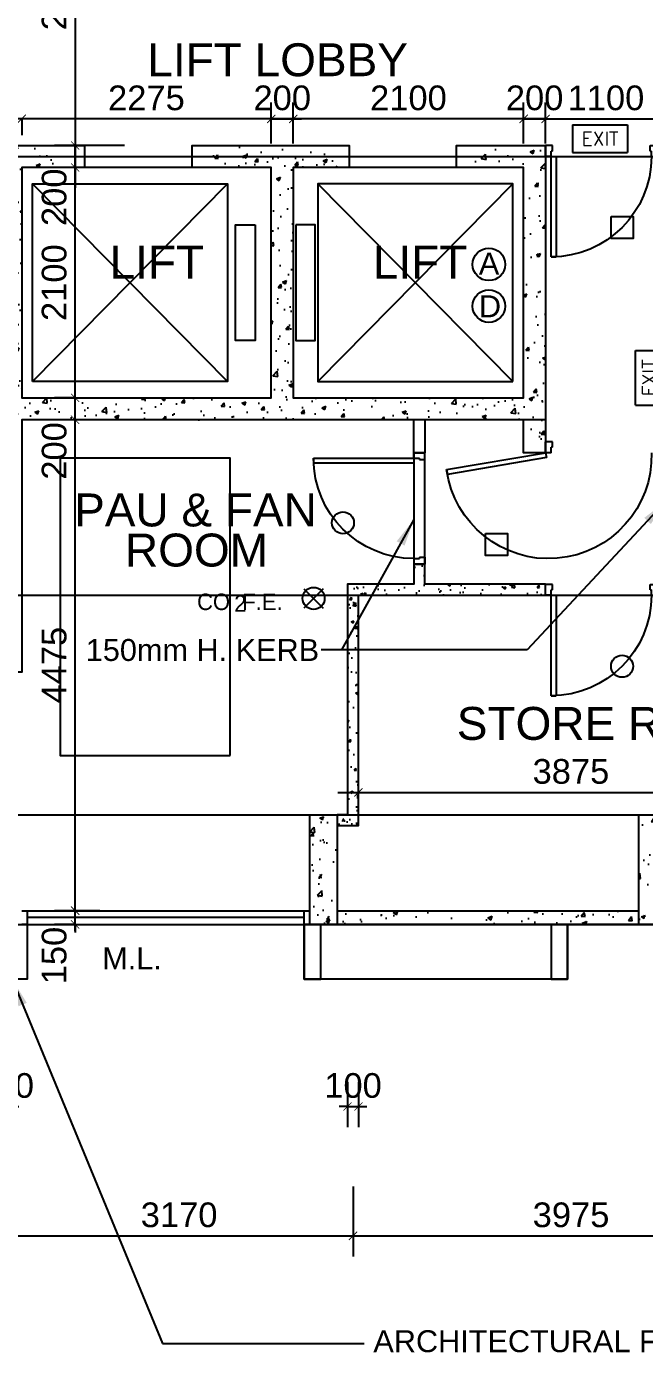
# Model space of a CAD drawing. Header units: millimetres. Extents: x -1214 to 72065, y 7230 to 56310.
# Drawn here: x 46294 to 51926, y 16098 to 28185 of the extents above; entities that cross this region are included whole.
import ezdxf
from ezdxf.enums import TextEntityAlignment as Align

# ---------------------------------------------------------------- set-up
doc = ezdxf.new("R2010")
doc.units = ezdxf.units.MM
doc.header["$MEASUREMENT"] = 0
doc.linetypes.add('CENTERX2', pattern=[101.6, 63.5, -12.7, 12.7, -12.7])
doc.layers.get('0').update_dxf_attribs({"color": 8})
doc.layers.get('Defpoints').update_dxf_attribs({"color": 8})
for name, color, linetype in [('Architectural Features', 8, 'Continuous'), ('arrow', 8, 'Continuous'), ('DLN314__', 8, 'Continuous'), ('DLN315__', 8, 'Continuous'), ('Door', 8, 'Continuous'), ('FS', 8, 'Continuous'), ('FSD', 8, 'Continuous'), ('GBP Dim', 8, 'Continuous'), ('GBP Text 200', 8, 'Continuous'), ('GBP Text 250', 8, 'Continuous'), ('GBP Text GBP 250', 8, 'Continuous'), ('grid', 8, 'CENTERX2'), ('hatch', 8, 'Continuous'), ('Kerb', 8, 'Continuous'), ('Lift', 8, 'Continuous'), ('metal louvres', 8, 'Continuous'), ('PLINTH', 8, 'Continuous'), ('TEXT Ref', 8, 'Continuous'), ('WALL-NEW', 8, 'Continuous'), ('WALL-STRUCTURE', 8, 'Continuous')]:
    doc.layers.add(name, color=color, linetype=linetype)
doc.styles.add('BH', font='arial.ttf')
doc.styles.add('ROMANS', font='romans.shx')
doc.styles.add('SWIS721LT750', font='swissl.ttf')
doc.dimstyles.new('200 GBP', dxfattribs={"dimscale": 1.5, "dimtxt": 150, "dimasz": 50, "dimexe": 125, "dimexo": 50, "dimgap": 50, "dimtad": 1, "dimdec": 0, "dimzin": 0, "dimdsep": 46, "dimtxsty": 'BH', "dimblk": 'ARCHTICK', "dimcen": 0.09, "dimdle": 125, "dimclrd": 9, "dimclre": 9, "dimclrt": 1, "dimadec": 0, "dimazin": 0, "dimtfac": 1, "dimtdec": 0, "dimtix": 1, "dimtmove": 2, "dimatfit": 3, "dimldrblk": 'ARCHTICK', "dimfxl": 300, "dimfxlon": 1, "dimtolj": 1, "dimtzin": 0, "dimarcsym": 0})
doc.dimstyles.get("Standard").update_dxf_attribs({"dimtxt": 0.18, "dimasz": 0.18, "dimexe": 0.18, "dimexo": 0.0625, "dimgap": 0.09, "dimtad": 0, "dimtih": 1, "dimtoh": 1, "dimdec": 4, "dimzin": 0, "dimdsep": 46, "dimtxsty": 'Standard', "dimcen": 0.09, "dimadec": 0, "dimazin": 0, "dimtfac": 1, "dimtdec": 4, "dimtofl": 0, "dimtmove": 0, "dimatfit": 3, "dimfxl": 1, "dimtolj": 1, "dimtzin": 0, "dimarcsym": 0})

# ---------------------------------------------------------------- blocks, each defined once
blk = doc.blocks.new('A$C65CE4B9A')
at = {"layer": 'grid', "ltscale": 200}
for p, q in [((-66500, -8450), (0, -8450)), ((-66500, -12450), (0, -12450)), ((-66500, -14450), (0, -14450)), ((-66500, -15450), (0, -15450))]:
    blk.add_line(p, q, dxfattribs=at)
blk = doc.blocks.new('DR1CL2')
at = {"layer": 'Door'}
for p, q in [((50, 0), (0, 0)), ((0, 0), (0, -75)), ((50, 0), (50, -50)), ((0, -75), (0, -100)), ((62.5, -100), (0, -100)), ((62.5, -50), (50, -50)), ((62.5, -50), (62.5, -100))]:
    blk.add_line(p, q, dxfattribs=at)
blk = doc.blocks.new('DR1CD')
at = {"layer": 'Door'}
for p, q in [((0, 1), (45, 1)), ((0, 1), (0, 0)), ((45, 0), (45, 1)), ((0, 0), (45, 0))]:
    blk.add_line(p, q, dxfattribs=at)
blk = doc.blocks.new('DR1CM')
at = {"layer": 'Door'}
blk.add_arc((0, 0), 1, 0, 90, dxfattribs=at)
blk = doc.blocks.new('DR1CR2')
at = {"layer": 'Door'}
for p, q in [((-50, 0), (-50, -50)), ((-50, 0), (0, 0)), ((0, 0), (0, -75)), ((-62.5, -50), (-50, -50)), ((-62.5, -50), (-62.5, -100)), ((-62.5, -100), (0, -100)), ((0, -75), (0, -100))]:
    blk.add_line(p, q, dxfattribs=at)
blk = doc.blocks.new('door')
at = {"layer": 'DLN315__', "xscale": -915, "yscale": 915, "zscale": 915, "rotation": 4.0455638838921e-10}
blk.add_blockref('DR1CM', (3736, 37037), dxfattribs=at)
at = {"layer": 'DLN315__', "xscale": -1, "yscale": 915}
blk.add_blockref('DR1CD', (3736, 37037), dxfattribs=at)
at = {"layer": 'DLN315__', "xscale": -1}
for name, p in [('DR1CR2', (2771, 37037)), ('DR1CL2', (3786, 37037))]:
    blk.add_blockref(name, p, dxfattribs=at)
blk = doc.blocks.new('FSEX-V01')
for p, q in [((0, 300), (0, 0)), ((0, 300), (600, 300)), ((600, 300), (600, 0)), ((0, 0), (600, 0))]:
    blk.add_line(p, q)
at = {"style": 'ROMANS'}
blk.add_text('EXIT', height=150, dxfattribs=at).set_placement((300, 150), align=Align.MIDDLE)
blk = doc.blocks.new('_ArchTick')
at = {"color": 0, "const_width": 0.1}
blk.add_lwpolyline([(0.5, 0.5), (-0.5, -0.5)], dxfattribs=at)
blk = doc.blocks.new('*D109')
at = {"layer": 'Defpoints', "color": 0, "transparency": 16777216}
for p in [(46947, 29900), (46737, 27100), (47445, 27100)]:
    blk.add_point(p, dxfattribs=at)
at = {"layer": 'GBP Dim', "color": 9, "lineweight": -2, "transparency": 16777216}
for p, q in [((46737, 30087), (46737, 26913)), ((46872, 29900), (46549, 29900)), ((47187, 27100), (46549, 27100))]:
    blk.add_line(p, q, dxfattribs=at)
at = {"layer": 'GBP Dim', "color": 9, "lineweight": -2, "transparency": 16777216, "xscale": 75, "yscale": 75, "zscale": 75}
for p, rotation in [((46737, 29900), 90), ((46737, 27100), 270)]:
    blk.add_blockref('_ArchTick', p, dxfattribs=dict(at, rotation=rotation))
at = {"layer": 'GBP Dim', "transparency": 16777216, "insert": (46547, 28500), "char_height": 225, "attachment_point": 5, "rotation": 90, "style": 'BH'}
blk.add_mtext('\\A1;2800', dxfattribs=at)
blk = doc.blocks.new('*D195')
at = {"layer": 'Defpoints', "color": 0, "transparency": 16777216}
for p in [(46100, 20284), (49270, 19984), (49270, 17161)]:
    blk.add_point(p, dxfattribs=at)
at = {"layer": 'GBP Dim', "color": 9, "lineweight": -2, "transparency": 16777216}
for p, q in [((46100, 17611), (46100, 16973)), ((49270, 17611), (49270, 16973)), ((45912, 17161), (49457, 17161))]:
    blk.add_line(p, q, dxfattribs=at)
at = {"layer": 'GBP Dim', "color": 9, "lineweight": -2, "transparency": 16777216, "xscale": 75, "yscale": 75, "zscale": 75, "rotation": 180}
blk.add_blockref('_ArchTick', (46100, 17161), dxfattribs=at)
at = {"layer": 'GBP Dim', "color": 9, "lineweight": -2, "transparency": 16777216, "xscale": 75, "yscale": 75, "zscale": 75}
blk.add_blockref('_ArchTick', (49270, 17161), dxfattribs=at)
at = {"layer": 'GBP Dim', "transparency": 16777216, "insert": (47685, 17351), "char_height": 225, "attachment_point": 5, "style": 'BH'}
blk.add_mtext('\\A1;3170', dxfattribs=at)
blk = doc.blocks.new('*D196')
at = {"layer": 'Defpoints', "color": 0, "transparency": 16777216}
for p in [(49270, 19984), (53245, 19184), (53245, 17161)]:
    blk.add_point(p, dxfattribs=at)
at = {"layer": 'GBP Dim', "color": 9, "lineweight": -2, "transparency": 16777216}
for p, q in [((49270, 17611), (49270, 16973)), ((53245, 17611), (53245, 16973)), ((49082, 17161), (53433, 17161))]:
    blk.add_line(p, q, dxfattribs=at)
at = {"layer": 'GBP Dim', "color": 9, "lineweight": -2, "transparency": 16777216, "xscale": 75, "yscale": 75, "zscale": 75, "rotation": 180}
blk.add_blockref('_ArchTick', (49270, 17161), dxfattribs=at)
at = {"layer": 'GBP Dim', "color": 9, "lineweight": -2, "transparency": 16777216, "xscale": 75, "yscale": 75, "zscale": 75}
blk.add_blockref('_ArchTick', (53245, 17161), dxfattribs=at)
at = {"layer": 'GBP Dim', "transparency": 16777216, "insert": (51257, 17351), "char_height": 225, "attachment_point": 5, "style": 'BH'}
blk.add_mtext('\\A1;3975', dxfattribs=at)
blk = doc.blocks.new('*D262')
at = {"layer": 'Defpoints', "color": 0, "transparency": 16777216}
for p in [(46737, 24600), (47563, 24600), (47563, 20125)]:
    blk.add_point(p, dxfattribs=at)
at = {"layer": 'GBP Dim', "color": 9, "lineweight": -2, "transparency": 16777216}
for p, q in [((46737, 19937), (46737, 24788)), ((46962, 24600), (46549, 24600)), ((46962, 20125), (46549, 20125))]:
    blk.add_line(p, q, dxfattribs=at)
at = {"layer": 'GBP Dim', "color": 9, "lineweight": -2, "transparency": 16777216, "xscale": 75, "yscale": 75, "zscale": 75}
for p, rotation in [((46737, 24600), 90), ((46737, 20125), 270)]:
    blk.add_blockref('_ArchTick', p, dxfattribs=dict(at, rotation=rotation))
at = {"layer": 'GBP Dim', "transparency": 16777216, "insert": (46547, 22363), "char_height": 225, "attachment_point": 5, "rotation": 90, "style": 'BH'}
blk.add_mtext('\\A1;4475', dxfattribs=at)
blk = doc.blocks.new('*D270')
at = {"layer": 'Defpoints', "color": 0, "transparency": 16777216}
for p in [(46737, 24800), (46737, 24800), (46737, 24600)]:
    blk.add_point(p, dxfattribs=at)
at = {"layer": 'GBP Dim', "color": 9, "lineweight": -2, "transparency": 16777216}
for p, q in [((46737, 24413), (46737, 24988)), ((46737, 24800), (46549, 24800)), ((46737, 24600), (46549, 24600))]:
    blk.add_line(p, q, dxfattribs=at)
at = {"layer": 'GBP Dim', "color": 9, "lineweight": -2, "transparency": 16777216, "xscale": 75, "yscale": 75, "zscale": 75}
for p, rotation in [((46737, 24800), 90), ((46737, 24600), 270)]:
    blk.add_blockref('_ArchTick', p, dxfattribs=dict(at, rotation=rotation))
at = {"layer": 'GBP Dim', "transparency": 16777216, "insert": (46547, 24316), "char_height": 225, "attachment_point": 5, "rotation": 90, "style": 'BH'}
blk.add_mtext('\\A1;200', dxfattribs=at)
blk = doc.blocks.new('*D271')
at = {"layer": 'Defpoints', "color": 0, "transparency": 16777216}
for p in [(46737, 26900), (46737, 26900), (46737, 24800)]:
    blk.add_point(p, dxfattribs=at)
at = {"layer": 'GBP Dim', "color": 9, "lineweight": -2, "transparency": 16777216}
for p, q in [((46737, 24613), (46737, 27088)), ((46737, 26900), (46549, 26900)), ((46737, 24800), (46549, 24800))]:
    blk.add_line(p, q, dxfattribs=at)
at = {"layer": 'GBP Dim', "color": 9, "lineweight": -2, "transparency": 16777216, "xscale": 75, "yscale": 75, "zscale": 75}
for p, rotation in [((46737, 26900), 90), ((46737, 24800), 270)]:
    blk.add_blockref('_ArchTick', p, dxfattribs=dict(at, rotation=rotation))
at = {"layer": 'GBP Dim', "transparency": 16777216, "insert": (46547, 25850), "char_height": 225, "attachment_point": 5, "rotation": 90, "style": 'BH'}
blk.add_mtext('\\A1;2100', dxfattribs=at)
blk = doc.blocks.new('*D272')
at = {"layer": 'Defpoints', "color": 0, "transparency": 16777216}
for p in [(46737, 27100), (46737, 26900), (46737, 26900)]:
    blk.add_point(p, dxfattribs=at)
at = {"layer": 'GBP Dim', "color": 9, "lineweight": -2, "transparency": 16777216}
for p, q in [((46737, 27288), (46737, 26713)), ((46737, 27100), (46549, 27100)), ((46737, 26900), (46549, 26900))]:
    blk.add_line(p, q, dxfattribs=at)
at = {"layer": 'GBP Dim', "color": 9, "lineweight": -2, "transparency": 16777216, "xscale": 75, "yscale": 75, "zscale": 75}
for p, rotation in [((46737, 27100), 90), ((46737, 26900), 270)]:
    blk.add_blockref('_ArchTick', p, dxfattribs=dict(at, rotation=rotation))
at = {"layer": 'GBP Dim', "transparency": 16777216, "insert": (46547, 26628), "char_height": 225, "attachment_point": 5, "rotation": 90, "style": 'BH'}
blk.add_mtext('\\A1;200', dxfattribs=at)
blk = doc.blocks.new('*D273')
at = {"layer": 'Defpoints', "color": 0, "transparency": 16777216}
for p in [(48725, 27343), (50825, 27000), (48725, 26800)]:
    blk.add_point(p, dxfattribs=at)
at = {"layer": 'GBP Dim', "color": 9, "lineweight": -2, "transparency": 16777216}
for p, q in [((48725, 27118), (48725, 27493)), ((50825, 27118), (50825, 27493)), ((51012, 27343), (48537, 27343))]:
    blk.add_line(p, q, dxfattribs=at)
at = {"layer": 'GBP Dim', "color": 9, "lineweight": -2, "transparency": 16777216, "xscale": 75, "yscale": 75, "zscale": 75, "rotation": 180}
blk.add_blockref('_ArchTick', (48725, 27343), dxfattribs=at)
at = {"layer": 'GBP Dim', "color": 9, "lineweight": -2, "transparency": 16777216, "xscale": 75, "yscale": 75, "zscale": 75}
blk.add_blockref('_ArchTick', (50825, 27343), dxfattribs=at)
at = {"layer": 'GBP Dim', "transparency": 16777216, "insert": (49775, 27533), "char_height": 225, "attachment_point": 5, "style": 'BH'}
blk.add_mtext('\\A1;2100', dxfattribs=at)
blk = doc.blocks.new('*D274')
at = {"layer": 'Defpoints', "color": 0, "transparency": 16777216}
for p in [(46250, 27375), (46250, 27343), (48525, 26800)]:
    blk.add_point(p, dxfattribs=at)
at = {"layer": 'GBP Dim', "color": 9, "lineweight": -2, "transparency": 16777216}
for p, q in [((48525, 27118), (48525, 27493)), ((48712, 27343), (46062, 27343)), ((46250, 27343), (46250, 27193))]:
    blk.add_line(p, q, dxfattribs=at)
at = {"layer": 'GBP Dim', "color": 9, "lineweight": -2, "transparency": 16777216, "xscale": 75, "yscale": 75, "zscale": 75, "rotation": 180}
blk.add_blockref('_ArchTick', (46250, 27343), dxfattribs=at)
at = {"layer": 'GBP Dim', "color": 9, "lineweight": -2, "transparency": 16777216, "xscale": 75, "yscale": 75, "zscale": 75}
blk.add_blockref('_ArchTick', (48525, 27343), dxfattribs=at)
at = {"layer": 'GBP Dim', "transparency": 16777216, "insert": (47387, 27533), "char_height": 225, "attachment_point": 5, "style": 'BH'}
blk.add_mtext('\\A1;2275', dxfattribs=at)
blk = doc.blocks.new('*D275')
at = {"layer": 'Defpoints', "color": 0, "transparency": 16777216}
for p in [(52125, 27343), (51025, 27000), (52125, 27000)]:
    blk.add_point(p, dxfattribs=at)
at = {"layer": 'GBP Dim', "color": 9, "lineweight": -2, "transparency": 16777216}
for p, q in [((51025, 27118), (51025, 27493)), ((52125, 27118), (52125, 27493)), ((50837, 27343), (52312, 27343))]:
    blk.add_line(p, q, dxfattribs=at)
at = {"layer": 'GBP Dim', "color": 9, "lineweight": -2, "transparency": 16777216, "xscale": 75, "yscale": 75, "zscale": 75, "rotation": 180}
blk.add_blockref('_ArchTick', (51025, 27343), dxfattribs=at)
at = {"layer": 'GBP Dim', "color": 9, "lineweight": -2, "transparency": 16777216, "xscale": 75, "yscale": 75, "zscale": 75}
blk.add_blockref('_ArchTick', (52125, 27343), dxfattribs=at)
at = {"layer": 'GBP Dim', "transparency": 16777216, "insert": (51575, 27533), "char_height": 225, "attachment_point": 5, "style": 'BH'}
blk.add_mtext('\\A1;1100', dxfattribs=at)
blk = doc.blocks.new('*D276')
at = {"layer": 'Defpoints', "color": 0, "transparency": 16777216}
for p in [(48725, 27343), (48525, 26800), (48725, 26800)]:
    blk.add_point(p, dxfattribs=at)
at = {"layer": 'GBP Dim', "color": 9, "lineweight": -2, "transparency": 16777216}
for p, q in [((48525, 27118), (48525, 27493)), ((48725, 27118), (48725, 27493)), ((48525, 27343), (48450, 27343)), ((48525, 27343), (48725, 27343)), ((48725, 27343), (48800, 27343))]:
    blk.add_line(p, q, dxfattribs=at)
at = {"layer": 'GBP Dim', "color": 9, "lineweight": -2, "transparency": 16777216, "xscale": 75, "yscale": 75, "zscale": 75}
blk.add_blockref('_ArchTick', (48525, 27343), dxfattribs=at)
at = {"layer": 'GBP Dim', "color": 9, "lineweight": -2, "transparency": 16777216, "xscale": 75, "yscale": 75, "zscale": 75, "rotation": 180}
blk.add_blockref('_ArchTick', (48725, 27343), dxfattribs=at)
at = {"layer": 'GBP Dim', "transparency": 16777216, "insert": (48625, 27533), "char_height": 225, "attachment_point": 5, "style": 'BH'}
blk.add_mtext('\\A1;200', dxfattribs=at)
blk = doc.blocks.new('*D277')
at = {"layer": 'Defpoints', "color": 0, "transparency": 16777216}
for p in [(51025, 27343), (50825, 27000), (51025, 27000)]:
    blk.add_point(p, dxfattribs=at)
at = {"layer": 'GBP Dim', "color": 9, "lineweight": -2, "transparency": 16777216}
for p, q in [((50825, 27118), (50825, 27493)), ((51025, 27118), (51025, 27493)), ((50825, 27343), (50750, 27343)), ((50825, 27343), (51025, 27343)), ((51025, 27343), (51100, 27343))]:
    blk.add_line(p, q, dxfattribs=at)
at = {"layer": 'GBP Dim', "color": 9, "lineweight": -2, "transparency": 16777216, "xscale": 75, "yscale": 75, "zscale": 75}
blk.add_blockref('_ArchTick', (50825, 27343), dxfattribs=at)
at = {"layer": 'GBP Dim', "color": 9, "lineweight": -2, "transparency": 16777216, "xscale": 75, "yscale": 75, "zscale": 75, "rotation": 180}
blk.add_blockref('_ArchTick', (51025, 27343), dxfattribs=at)
at = {"layer": 'GBP Dim', "transparency": 16777216, "insert": (50925, 27533), "char_height": 225, "attachment_point": 5, "style": 'BH'}
blk.add_mtext('\\A1;200', dxfattribs=at)
blk = doc.blocks.new('*D278')
at = {"layer": 'Defpoints', "color": 0, "transparency": 16777216}
for p in [(46737, 20125), (46737, 20125), (46737, 20000)]:
    blk.add_point(p, dxfattribs=at)
at = {"layer": 'GBP Dim', "color": 9, "lineweight": -2, "transparency": 16777216}
for p, q in [((46737, 20125), (46737, 20200)), ((46737, 20125), (46549, 20125)), ((46737, 20000), (46737, 20125)), ((46737, 20000), (46549, 20000)), ((46737, 20000), (46737, 19925))]:
    blk.add_line(p, q, dxfattribs=at)
at = {"layer": 'GBP Dim', "color": 9, "lineweight": -2, "transparency": 16777216, "xscale": 75, "yscale": 75, "zscale": 75}
for p, rotation in [((46737, 20125), 270), ((46737, 20000), 90)]:
    blk.add_blockref('_ArchTick', p, dxfattribs=dict(at, rotation=rotation))
at = {"layer": 'GBP Dim', "transparency": 16777216, "insert": (46547, 19716), "char_height": 225, "attachment_point": 5, "rotation": 90, "style": 'BH'}
blk.add_mtext('\\A1;150', dxfattribs=at)
blk = doc.blocks.new('*D289')
at = {"layer": 'Defpoints', "color": 0, "transparency": 16777216}
for p in [(46050, 19369, 0), (46150, 19390), (46150, 18340)]:
    blk.add_point(p, dxfattribs=at)
at = {"layer": 'GBP Dim', "color": 9, "lineweight": -2, "transparency": 16777216}
for p, q in [((46050, 18565), (46050, 18153)), ((46150, 18565), (46150, 18153)), ((46050, 18340), (45975, 18340)), ((46050, 18340), (46150, 18340)), ((46150, 18340), (46225, 18340))]:
    blk.add_line(p, q, dxfattribs=at)
at = {"layer": 'GBP Dim', "color": 9, "lineweight": -2, "transparency": 16777216, "xscale": 75, "yscale": 75, "zscale": 75}
blk.add_blockref('_ArchTick', (46050, 18340), dxfattribs=at)
at = {"layer": 'GBP Dim', "color": 9, "lineweight": -2, "transparency": 16777216, "xscale": 75, "yscale": 75, "zscale": 75, "rotation": 180}
blk.add_blockref('_ArchTick', (46150, 18340), dxfattribs=at)
at = {"layer": 'GBP Dim', "transparency": 16777216, "insert": (46100, 18530), "char_height": 225, "attachment_point": 5, "style": 'BH'}
blk.add_mtext('\\A1;100', dxfattribs=at)
blk = doc.blocks.new('*D290')
at = {"layer": 'Defpoints', "color": 0, "transparency": 16777216}
for p in [(49220, 19369, 0), (49320, 19390), (49320, 18340)]:
    blk.add_point(p, dxfattribs=at)
at = {"layer": 'GBP Dim', "color": 9, "lineweight": -2, "transparency": 16777216}
for p, q in [((49220, 18565), (49220, 18153)), ((49320, 18565), (49320, 18153)), ((49220, 18340), (49145, 18340)), ((49220, 18340), (49320, 18340)), ((49320, 18340), (49395, 18340))]:
    blk.add_line(p, q, dxfattribs=at)
at = {"layer": 'GBP Dim', "color": 9, "lineweight": -2, "transparency": 16777216, "xscale": 75, "yscale": 75, "zscale": 75}
blk.add_blockref('_ArchTick', (49220, 18340), dxfattribs=at)
at = {"layer": 'GBP Dim', "color": 9, "lineweight": -2, "transparency": 16777216, "xscale": 75, "yscale": 75, "zscale": 75, "rotation": 180}
blk.add_blockref('_ArchTick', (49320, 18340), dxfattribs=at)
at = {"layer": 'GBP Dim', "transparency": 16777216, "insert": (49270, 18530), "char_height": 225, "attachment_point": 5, "style": 'BH'}
blk.add_mtext('\\A1;100', dxfattribs=at)
blk = doc.blocks.new('*D302')
at = {"layer": 'Defpoints', "color": 0, "transparency": 16777216}
for p in [(53194, 21203), (49319, 20900), (53194, 20900)]:
    blk.add_point(p, dxfattribs=at)
at = {"layer": 'GBP Dim', "color": 9, "lineweight": -2, "transparency": 16777216}
for p, q in [((49319, 20978), (49319, 21390)), ((53194, 20978), (53194, 21390)), ((49131, 21203), (53381, 21203))]:
    blk.add_line(p, q, dxfattribs=at)
at = {"layer": 'GBP Dim', "color": 9, "lineweight": -2, "transparency": 16777216, "xscale": 75, "yscale": 75, "zscale": 75, "rotation": 180}
blk.add_blockref('_ArchTick', (49319, 21203), dxfattribs=at)
at = {"layer": 'GBP Dim', "color": 9, "lineweight": -2, "transparency": 16777216, "xscale": 75, "yscale": 75, "zscale": 75}
blk.add_blockref('_ArchTick', (53194, 21203), dxfattribs=at)
at = {"layer": 'GBP Dim', "transparency": 16777216, "insert": (51256, 21393), "char_height": 225, "attachment_point": 5, "style": 'BH'}
blk.add_mtext('\\A1;3875', dxfattribs=at)

msp = doc.modelspace()

# ---------------------------------------------------------------- hatches: boundary and pattern name
at = {"layer": 'hatch'}
h = msp.add_hatch(dxfattribs=at)
h.set_pattern_fill('AR-CONC', color=256, scale=2, style=0)
h.set_pattern_definition([(50, (37490.76, 23770.17), (364.3693, -31.878), [38.1, -419.1]), (355, (37490.76, 23770.17), (-70.486, 382.113), [30.48, -335.28]), (100.451, (37521.13, 23767.5), (293.885, 350.233), [32.38, -356.18]), (46.1842, (37490.76, 23871.77), (542.158, -84.085), [57.15, -628.65]), (96.6356, (37535.94, 23864.76), (474.808, 494.851), [48.57, -534.27]), (351.184, (37490.76, 23871.77), (474.81, 494.85), [45.72, -502.92]), (21, (37541.56, 23846.37), (303.23, -204.531), [38.1, -419.1]), (326, (37541.56, 23846.37), (123.604, 368.376), [30.48, -335.28]), (71.4514, (37566.83, 23829.32), (426.833, 163.846), [32.38, -356.18]), (37.5, (37490.76, 23770.17), (6.1772, 169.1101), [0, -331.216, 0, -340.36, 0, -336.55]), (7.5, (37490.76, 23770.17), (133.6393, 200.3611), [0, -194.056, 0, -323.596, 0, -128.27]), (327.5, (37377.48, 23770.17), (271.1812, -11.4575), [0, -127, 0, -396.24, 0, -525.78]), (317.5, (37326.68, 23770.17), (296.2584, 50.853), [0, -165.1, 0, -263.144, 0, -373.38])])
h.paths.add_polyline_path([(46050, 24600.1), (46050, 27100.1), (46637.5, 27100.1), (46637.5, 26900.1), (46250, 26900.1), (46250, 24800.1), (48525, 24800.1), (48525, 26900.1), (47987.5, 26900.1), (47987.5, 27100.1), (49125, 27100.1), (49125, 26900.1), (48725, 26900.1), (48725, 24800.1), (50825, 24800.1), (50825, 26900.1), (50325, 26900.1), (50325, 27100.1), (51025, 27100.1), (51025, 24600.1)])
h = msp.add_hatch(dxfattribs=at)
h.set_pattern_fill('AR-CONC', color=256, scale=2, style=0)
h.set_pattern_definition([(50, (37490.76, 23770.07), (364.3693, -31.878), [38.1, -419.1]), (355, (37490.76, 23770.07), (-70.486, 382.113), [30.48, -335.28]), (100.451, (37521.13, 23767.4), (293.885, 350.233), [32.38, -356.18]), (46.1842, (37490.76, 23871.67), (542.158, -84.085), [57.15, -628.65]), (96.6356, (37535.94, 23864.66), (474.808, 494.851), [48.57, -534.27]), (351.184, (37490.76, 23871.67), (474.81, 494.85), [45.72, -502.92]), (21, (37541.56, 23846.27), (303.23, -204.531), [38.1, -419.1]), (326, (37541.56, 23846.27), (123.604, 368.376), [30.48, -335.28]), (71.4514, (37566.83, 23829.22), (426.833, 163.846), [32.38, -356.18]), (37.5, (37490.76, 23770.07), (6.1772, 169.1101), [0, -331.216, 0, -340.36, 0, -336.55]), (7.5, (37490.76, 23770.07), (133.6393, 200.3611), [0, -194.056, 0, -323.596, 0, -128.27]), (327.5, (37377.48, 23770.07), (271.1812, -11.4575), [0, -127, 0, -396.24, 0, -525.78]), (317.5, (37326.68, 23770.07), (296.2584, 50.853), [0, -165.1, 0, -263.144, 0, -373.38])])
h.paths.add_polyline_path([(50825, 24300), (51025, 24300), (51025, 24600), (50825, 24600)])
h = msp.add_hatch(dxfattribs=at)
h.set_pattern_fill('AR-CONC', color=256, scale=35, style=0)
h.set_pattern_definition([(50, (49125, 20900), (251.041, -21.963), [26.25, -288.75]), (355, (49125, 20900), (-48.563, 263.267), [21, -231]), (100.451, (49145.92, 20898.17), (202.478, 241.304), [22.31, -245.4]), (46.184, (49125, 20970), (373.534, -57.932), [39.375, -433.125]), (96.636, (49156.13, 20965.17), (327.13, 340.94), [33.464, -368.1]), (351.184, (49125, 20970), (327.13, 340.94), [31.5, -346.5]), (21, (49160, 20952.5), (208.917, -140.917), [26.25, -288.75]), (326, (49160, 20952.5), (85.16, 253.803), [21, -231]), (71.451, (49177.4, 20940.75), (294.078, 112.886), [22.31, -245.4]), (37.5, (49125, 20900), (4.256, 116.5128), [0, -228.2, 0, -234.5, 0, -231.875]), (7.5, (49125, 20900), (92.0743, 138.044), [0, -133.7, 0, -222.95, 0, -88.375]), (327.5, (49046.95, 20900), (186.8379, -7.8942), [0, -87.5, 0, -273, 0, -362.25]), (317.5, (49011.95, 20900), (204.115, 35.037), [0, -113.75, 0, -181.3, 0, -257.25])])
edge = h.paths.add_edge_path()
edge.add_line((49125, 20900), (49318.7, 20900))
edge.add_line((49318.7, 20900), (49318.7, 23000))
edge.add_line((49318.7, 23000), (51025, 23000))
edge.add_line((51025, 23000), (51025, 23100))
edge.add_line((51025, 23100), (49925, 23100))
edge.add_line((49925, 23100), (49925, 23285))
edge.add_line((49925, 23285), (49825, 23285))
edge.add_line((49825, 23285), (49825, 23100))
edge.add_line((49825, 23100), (49218.7, 23100))
edge.add_line((49218.7, 23100), (49218.7, 21000))
h = msp.add_hatch(dxfattribs=at)
h.set_pattern_fill('AR-CONC', color=256, scale=2, style=0)
h.set_pattern_definition([(50, (-576161.28, 762350.3), (364.36934, -31.87817), [38.1, -419.1]), (355, (-576161.28, 762350.3), (-70.48565, 382.11329), [30.48, -335.28]), (100.451, (-576130.9, 762347.65), (293.885, 350.23338), [32.38, -356.18]), (46.1842, (-576161.3, 762451.9), (542.15808, -84.08466), [57.15, -628.65]), (96.6356, (-576116.1, 762444.9), (474.80847, 494.8511), [48.57, -534.27]), (351.184, (-576161.3, 762451.9), (474.8092, 494.85024), [45.72, -502.92]), (21, (-576110.48, 762426.5), (303.22976, -204.53104), [38.1, -419.1]), (326, (-576110.48, 762426.5), (123.60406, 368.37593), [30.48, -335.28]), (71.4514, (-576085.2, 762409.46), (426.83298, 163.84572), [32.38, -356.18]), (37.5, (-576161.28, 762350.3), (6.177207, 169.110078), [0, -331.216, 0, -340.36, 0, -336.55]), (7.5, (-576161.28, 762350.3), (133.639325, 200.36115), [0, -194.056, 0, -323.596, 0, -128.27]), (327.5, (-576274.56, 762350.3), (271.18119, -11.457488), [0, -127, 0, -396.24, 0, -525.78]), (317.5, (-576325.36, 762350.3), (296.25836, 50.85298), [0, -165.1, 0, -263.144, 0, -373.38])])
h.paths.add_polyline_path([(49125, 20000), (48875, 20000), (48875, 21000), (49125, 21000)])
h = msp.add_hatch(dxfattribs=at)
h.set_pattern_fill('AR-CONC', color=256, scale=35, style=0)
h.set_pattern_definition([(50, (323672.64, -85897.09), (251.04106, -21.96325), [26.25, -288.75]), (355, (323672.64, -85897.09), (-48.56297, 263.26725), [21, -231]), (100.4514, (323693.56, -85898.92), (202.47828, 241.30384), [22.30907, -245.39974]), (46.1842, (323672.64, -85827.1), (373.53437, -57.93166), [39.375, -433.125]), (96.6356, (323703.77, -85831.9), (327.13195, 340.94125), [33.4636, -368.09955]), (351.1842, (323672.64, -85827.1), (327.1317, 340.9415), [31.5, -346.5]), (21, (323707.64, -85844.59), (208.91747, -140.91661), [26.25, -288.75]), (326, (323707.64, -85844.59), (85.16037, 253.80252), [21, -231]), (71.4514, (323725.05, -85856.33), (294.07792, 112.88567), [22.30907, -245.39974]), (37.5, (323672.64, -85897.09), (4.25595, 116.51285), [0, -228.2, 0, -234.5, 0, -231.875]), (7.5, (323672.64, -85897.09), (92.07434, 138.0441), [0, -133.7, 0, -222.95, 0, -88.375]), (327.5, (323594.59, -85897.09), (186.837853, -7.894205), [0, -87.5, 0, -273, 0, -362.25]), (317.5, (323559.6, -85897.09), (204.11516, 35.03674), [0, -113.75, 0, -181.3, 0, -257.25])])
h.paths.add_polyline_path([(49318.7, 21000), (49125, 21000), (49125, 20900.1), (49318.7, 20900.1)])
h = msp.add_hatch(dxfattribs=at)
h.set_pattern_fill('AR-CONC', color=256, scale=2, style=0)
h.set_pattern_definition([(50, (-575904.37, 762350.3), (364.36934, -31.87817), [38.1, -419.1]), (355, (-575904.37, 762350.3), (-70.48565, 382.11329), [30.48, -335.28]), (100.451, (-575874, 762347.66), (293.885, 350.23338), [32.38, -356.18]), (46.1842, (-575904.37, 762451.9), (542.15808, -84.08466), [57.15, -628.65]), (96.6356, (-575859.2, 762444.9), (474.80847, 494.8511), [48.57, -534.27]), (351.184, (-575904.37, 762451.9), (474.8092, 494.85024), [45.72, -502.92]), (21, (-575853.57, 762426.5), (303.22976, -204.53104), [38.1, -419.1]), (326, (-575853.57, 762426.5), (123.60406, 368.37593), [30.48, -335.28]), (71.4514, (-575828.3, 762409.47), (426.83298, 163.84572), [32.38, -356.18]), (37.5, (-575904.37, 762350.31), (6.177207, 169.110078), [0, -331.216, 0, -340.36, 0, -336.55]), (7.5, (-575904.37, 762350.31), (133.639325, 200.36115), [0, -194.056, 0, -323.596, 0, -128.27]), (327.5, (-576017.65, 762350.31), (271.18119, -11.457488), [0, -127, 0, -396.24, 0, -525.78]), (317.5, (-576068.45, 762350.31), (296.25836, 50.85298), [0, -165.1, 0, -263.144, 0, -373.38])])
h.paths.add_polyline_path([(52125, 20000), (51875, 20000), (51875, 21000), (52125, 21000)])
h = msp.add_hatch(dxfattribs=at)
h.set_pattern_fill('AR-CONC', color=256, scale=60, style=0)
h.set_pattern_definition([(50, (323672.64, -85897.1), (430.3561, -37.6513), [45, -495]), (355, (323672.64, -85897.1), (-83.2508, 451.3153), [36, -396]), (100.4514, (323708.5, -85900.22), (347.1056, 413.6637), [38.2441, -420.68527]), (46.1842, (323672.64, -85777.1), (640.3446, -99.3114), [67.5, -742.5]), (96.6356, (323726, -85785.36), (560.7976, 584.4707), [57.3662, -631.0278]), (351.1842, (323672.64, -85777.1), (560.7972, 584.4712), [54, -594]), (21, (323732.64, -85807.1), (358.14423, -241.57133), [45, -495]), (326, (323732.64, -85807.1), (145.9892, 435.09), [36, -396]), (71.4514, (323762.5, -85827.2), (504.1336, 193.5183), [38.2441, -420.68527]), (37.5, (323672.64, -85897.09), (7.29591, 199.73631), [0, -391.2, 0, -402, 0, -397.5]), (7.5, (323672.64, -85897.09), (157.84172, 236.64703), [0, -229.2, 0, -382.2, 0, -151.5]), (327.5, (323538.84, -85897.09), (320.29346, -13.53292), [0, -150, 0, -468, 0, -621]), (317.5, (323478.84, -85897.1), (349.9117, 60.063), [0, -195, 0, -310.8, 0, -441])])
h.paths.add_polyline_path([(49125, 20125), (49125, 20000), (51875, 20000), (51875, 20125)])

# ---------------------------------------------------------------- linework, layer by layer
at = {"layer": 'Architectural Features', "ltscale": 50, "elevation": 0}
for points in [[(46300.9, 20000), (46300.9, 19500), (34000, 19500), (34000, 20000)], [(51225.9, 20000), (51225.9, 19500), (48825.9, 19500), (48825.9, 20000)]]:
    msp.add_lwpolyline(points, dxfattribs=at)
at = {"layer": 'Architectural Features', "elevation": 0}
for points in [[(48825.9, 19999.8), (48825.9, 19499.8), (48975.9, 19499.8), (48975.9, 19999.8)], [(51075.9, 19999.8), (51075.9, 19499.8), (51225.9, 19499.8), (51225.9, 19999.8)]]:
    msp.add_lwpolyline(points, dxfattribs=at)
at = {"layer": 'DLN314__', "ltscale": 20}
for points in [[(46300.9, 20125), (48825.9, 20125)], [(48825.9, 20062.5), (46300.9, 20062.5)], [(46300.9, 20000), (48825.9, 20000)]]:
    msp.add_lwpolyline(points, dxfattribs=at)
at = {"layer": 'Door'}
msp.add_lwpolyline([(51990, 24299.8, -0.9488826), (50123, 24146.1)], format="xyb", dxfattribs=at)
at = {"layer": 'FSD'}
for points in [[(51622, 26453), (51822, 26453), (51822, 26253), (51622, 26253), (51622, 26453)], [(50478, 23563), (50678, 23563), (50678, 23363), (50478, 23363), (50478, 23563)], [(48999.2, 23060), (48822.4, 22883.3)], [(48822.4, 23060), (48999.2, 22883.3)]]:
    msp.add_lwpolyline(points, dxfattribs=at)
for centre in [(49178, 23660.4), (48910.8, 22971.6), (51722, 22353)]:
    msp.add_circle(centre, 100, dxfattribs=at)
at = {"layer": 'Kerb'}
for p, q in [((49825, 24299.9), (49825, 23284.9)), ((49925, 23284.9), (49925, 24299.9))]:
    msp.add_line(p, q, dxfattribs=at)
at = {"layer": 'Lift'}
for points in [[(47802.5, 26900.1), (46822.5, 26900.1)], [(50214.4, 26900.1), (49235, 26900.1)], [(46350, 24950), (48126.7, 26750)], [(46350, 26750), (48126.7, 24950)], [(50725, 24950), (48948.3, 26750)], [(50725, 26750), (48948.3, 24950)]]:
    msp.add_lwpolyline(points, dxfattribs=at)
for points in [[(46350, 24950), (46350, 26750), (48126.7, 26750), (48126.7, 24950)], [(50725, 24950), (50725, 26750), (48948.3, 26750), (48948.3, 24950)], [(48377.6, 26376), (48377.6, 25324), (48200, 25324), (48200, 26376)], [(48747.8, 26376.1), (48747.8, 25324.1), (48925.4, 25324.1), (48925.4, 26376.1)]]:
    msp.add_lwpolyline(points, close=True, dxfattribs=at)
at = {"layer": 'PLINTH'}
msp.add_lwpolyline([(48150, 21540.1), (48150, 24250.2), (46600, 24250.2), (46600, 21540.1), (48150, 21540.1)], dxfattribs=at)
at = {"layer": 'TEXT Ref'}
for centre in [(50508, 26016.4), (50508, 25636.4)]:
    msp.add_circle(centre, 148.3, dxfattribs=at)
at = {"layer": 'WALL-NEW'}
for points in [[(49925, 24599.9), (49925, 24299.9), (49825, 24299.9), (49825, 24599.9)], [(49125, 20900), (49318.7, 20900), (49318.7, 23000), (51025, 23000), (51025, 23100), (49925, 23100), (49925, 23285), (49825, 23285), (49825, 23100), (49218.7, 23100), (49218.7, 21000)], [(49925, 23100.1), (49925, 23284.9), (49825, 23284.9), (49825, 23100.1)], [(49825, 23100.1), (49218.7, 23100.1), (49218.7, 21000.1), (49125, 21000.1)], [(46250, 20125), (46300.9, 20125), (46300.9, 20000), (46250, 20000)], [(48875, 20000), (48875, 20000), (48825.9, 20000), (48825.9, 20125), (48875, 20125)], [(49125, 20125), (51875, 20125)], [(51875, 20000), (51875, 20000), (49125, 20000)]]:
    msp.add_lwpolyline(points, dxfattribs=at)
at = {"layer": 'WALL-STRUCTURE'}
msp.add_lwpolyline([(46050, 22300), (46050, 27100.1), (46822.5, 27100.1), (46822.5, 26900.1), (46250, 26900.1), (46250, 24800.1), (48525, 24800.1), (48525, 26900.1), (47802.5, 26900.1), (47802.5, 27100.1), (49235, 27100.1), (49235, 26900.1), (48725, 26900.1), (48725, 24800.1), (50825, 24800.1), (50825, 26900.1), (50214.4, 26900), (50214.4, 27100), (51025, 27100.1), (51025, 24600.1), (46250, 24600.1), (46250, 22300), (46050, 22300)], close=True, dxfattribs=at)
for points in [[(51025, 24600), (51025, 24300), (50825, 24300), (50825, 24600)], [(48875, 20000), (48875, 21000), (49125, 21000), (49125, 20000), (48875, 20000), (48875, 20000)], [(51875, 20000), (51875, 21000), (52125, 21000), (52125, 20000), (51875, 20000)]]:
    msp.add_lwpolyline(points, dxfattribs=at)

# ---------------------------------------------------------------- block references
at = {"layer": 'Door'}
for p, rotation in [((54810.9, 64036.6), 180.0000416214653), ((86861.6, 20514), 90.00004162146519), ((54811, 60036.6), 179.9999583785348)]:
    msp.add_blockref('door', p, dxfattribs=dict(at, rotation=rotation))
at = {"layer": 'Door', "xscale": -1, "yscale": 915, "rotation": 99.6670851291934}
msp.add_blockref('DR1CD', (51025, 24299.8), dxfattribs=at)
at = {"layer": 'Door', "xscale": -1, "rotation": 180}
msp.add_blockref('DR1CL2', (51025, 24299.8), dxfattribs=at)
at = {"layer": 'FS', "xscale": 0.8333333332557231, "yscale": 0.8333333332557231, "zscale": 0.8333333332557231}
msp.add_blockref('FSEX-V01', (51270.2, 27037.8), dxfattribs=at)
at = {"layer": 'FS', "xscale": 0.8333333334885538, "yscale": 0.8333333334885538, "zscale": 0.8333333334885538, "rotation": 90}
msp.add_blockref('FSEX-V01', (52094.7, 24732.6), dxfattribs=at)
at = {"layer": 'TEXT Ref'}
msp.add_blockref('A$C65CE4B9A', (69000, 35450), dxfattribs=at)

# ---------------------------------------------------------------- texts
at = {"layer": 'FSD', "char_height": 150, "width": 1512.981, "attachment_point": 7, "style": 'SWIS721LT750'}
for s, insert in [('{\\fUnivers|b0|i0|c0|p34;CO  F.E.}', (47848.3, 22863.3)), ('{\\fUnivers|b0|i0|c0|p34;2}', (48187.5, 22850.9))]:
    msp.add_mtext(s, dxfattribs=dict(at, insert=insert))
at = {"layer": 'GBP Text 200', "style": 'BH'}
msp.add_text('150mm H. KERB', height=200, rotation=360, dxfattribs=at).set_placement((46834.3, 22401.4))
msp.add_text('ARCHITECTURAL FEATURE', height=200, dxfattribs=at).set_placement((49455.4, 16100.4))
at = {"layer": 'GBP Text 250', "style": 'BH'}
msp.add_text('STORE RM', height=300, dxfattribs=at).set_placement((51321.6, 21682.1), align=Align.CENTER)
at = {"layer": 'GBP Text GBP 250', "style": 'BH'}
for s, p in [('LIFT LOBBY', (48583.1, 27731.7)), ('LIFT', (47482.4, 25887.7)), ('LIFT', (49880.7, 25887.7)), ('PAU & FAN ', (47892.5, 23627.9)), ('ROOM', (47843.4, 23262.3))]:
    msp.add_text(s, height=300, dxfattribs=at).set_placement(p, align=Align.CENTER)
at = {"layer": 'metal louvres', "style": 'BH'}
msp.add_text('M.L.', height=200, rotation=0.00004, dxfattribs=at).set_placement((47255.9, 19590.9), align=Align.CENTER)
at = {"layer": 'TEXT Ref', "style": 'BH'}
for s, p in [('A', (50416.7, 25923.9)), ('D', (50417.6, 25534.4))]:
    msp.add_text(s, height=200, dxfattribs=at).set_placement(p)

# ---------------------------------------------------------------- dimensions: what is measured, and where the dimension line sits
at = {"layer": 'GBP Dim'}
for base, p1, p2, override, picture, middle in [((46736.8, 27100.1), (46947.2, 29899.9), (47444.8, 27100.1), {"dimclrt": 256}, '*D109', (46546.9, 28500)), ((46736.8, 26900.1), (46736.8, 24800.1), (46736.8, 26900.1), {"dimclrt": 256, "dimfxl": 150}, '*D271', (46546.9, 25850.1)), ((46736.8, 24600.1), (47563.4, 20125), (47563.4, 24600.1), {"dimclrt": 256, "dimfxl": 150}, '*D262', (46547.4, 22362.5))]:
    dim = msp.add_linear_dim(base=base, p1=p1, p2=p2, angle=90, dimstyle='200 GBP', override=override, dxfattribs=at)
    dim.commit()
    dim.dimension.update_dxf_attribs({"geometry": picture, "text_midpoint": middle})
for base, p1, p2, override, picture, middle in [((46249.8, 27343.1), (48524.8, 26800.1), (46249.8, 27374.9), {"dimasz": 50, "dimexe": 100, "dimclrt": 256, "dimfxl": 150, "dimfxlon": 1}, '*D274', (47387.3, 27533)), ((46150.3, 18340.3), (46050.3, 19368.5, 0), (46150.3, 19389.6), {"dimclrt": 256, "dimfxl": 150}, '*D289', (46100.3, 18530.2)), ((49320.3, 18340.3), (49220.3, 19368.5, 0), (49320.3, 19389.6), {"dimclrt": 256, "dimfxl": 150}, '*D290', (49270.3, 18530.2))]:
    dim = msp.add_linear_dim(base=base, p1=p1, p2=p2, dimstyle='200 GBP', override=override, dxfattribs=at)
    dim.commit()
    dim.dimension.update_dxf_attribs({"geometry": picture, "text_midpoint": middle, "dimtype": 160})
for base, p1, p2, override, picture, middle in [((48724.8, 27343.1), (48524.8, 26800.1), (48724.8, 26800.1), {"dimasz": 50, "dimexe": 100, "dimclrt": 256, "dimfxl": 150, "dimfxlon": 1}, '*D276', (48624.8, 27533)), ((48724.8, 27343.1), (50824.8, 27000.1), (48724.8, 26800.1), {"dimasz": 50, "dimexe": 100, "dimclrt": 256, "dimfxl": 150, "dimfxlon": 1}, '*D273', (49774.8, 27533)), ((51024.8, 27343.1), (50824.8, 27000.1), (51024.8, 27000.1), {"dimasz": 50, "dimexe": 100, "dimclrt": 256, "dimfxl": 150, "dimfxlon": 1}, '*D277', (50924.8, 27533)), ((52125, 27343.1), (51024.8, 27000.1), (52125, 27000.1), {"dimasz": 50, "dimexe": 100, "dimclrt": 256, "dimfxl": 150, "dimfxlon": 1}, '*D275', (51574.9, 27533)), ((53193.7, 21202.9), (49318.7, 20900.1), (53193.7, 20900.1), {"dimclrt": 256, "dimfxl": 150}, '*D302', (51256.2, 21392.8)), ((49269.9, 17161), (46100, 20283.6), (49269.9, 19983.8), {"dimclrt": 256, "dimfxl": 300, "dimfxlon": 1}, '*D195', (47684.9, 17350.9)), ((53245, 17161), (49269.9, 19983.8), (53245, 19183.8), {"dimclrt": 256, "dimfxl": 300, "dimfxlon": 1}, '*D196', (51257.5, 17350.9))]:
    dim = msp.add_linear_dim(base=base, p1=p1, p2=p2, dimstyle='200 GBP', override=override, dxfattribs=at)
    dim.commit()
    dim.dimension.update_dxf_attribs({"geometry": picture, "text_midpoint": middle})
for base, p1, p2, picture, middle in [((46736.8, 26900.1), (46736.8, 27100.2), (46736.8, 26900.1), '*D272', (46546.9, 26628.4)), ((46736.8, 24800.1), (46736.8, 24600.1), (46736.8, 24800.1), '*D270', (46546.9, 24315.8))]:
    dim = msp.add_linear_dim(base=base, p1=p1, p2=p2, angle=90, dimstyle='200 GBP', override={"dimclrt": 256, "dimfxl": 150}, dxfattribs=at)
    dim.commit()
    dim.dimension.update_dxf_attribs({"geometry": picture, "text_midpoint": middle, "dimtype": 160})
dim = msp.add_linear_dim(base=(46736.8, 20125), p1=(46736.8, 20000.1), p2=(46736.8, 20125), angle=90, text='150', dimstyle='200 GBP', override={"dimclrt": 256, "dimfxl": 150}, dxfattribs=at)
dim.commit()
dim.dimension.update_dxf_attribs({"geometry": '*D278', "text_midpoint": (46546.9, 19715.8), "dimtype": 160})

# ---------------------------------------------------------------- leaders
at = {"layer": 'arrow'}
for points in [[(52125, 23859.9, 0), (50855.9, 22503.6, 0), (48980.1, 22503.6, 0)], [(49825, 23691.1), (49166.4, 22503.6), (48980.1, 22503.6)], [(46163.2, 19500, 0), (47532.8, 16180.2, 0), (49372.6, 16180.2, 0)]]:
    msp.add_leader(points, dimstyle='Standard', override={"dimscale": 2, "dimtxt": 200, "dimasz": 125, "dimexe": 166.67, "dimexo": 100, "dimgap": 100, "dimtih": 0, "dimtoh": 0, "dimdec": 0, "dimrnd": 5.001, "dimtxsty": 'BH', "dimdle": 166.666667, "dimclrd": 9, "dimclre": 9, "dimclrt": 1, "dimtdec": 0, "dimtix": 1, "dimtofl": 1, "dimtmove": 2, "dimfxl": 50}, dxfattribs=at)

doc.saveas('drawing.dxf')
